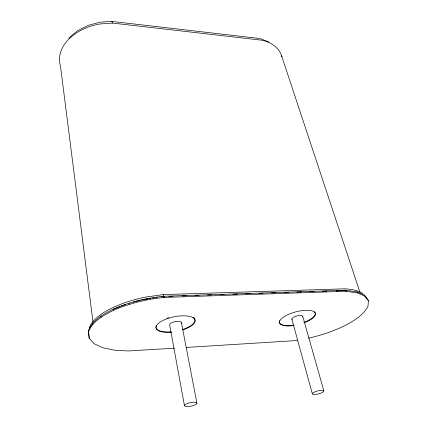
<?xml version="1.0" encoding="UTF-8"?>
<svg xmlns="http://www.w3.org/2000/svg" width="428" height="428" viewBox="0 0 428 428"><rect width="100%" height="100%" fill="white"/><g stroke="black" fill="none" stroke-linecap="round" stroke-linejoin="round"><path stroke-width="0.64" d="M368.412 300.836L364.859 296.171L357.348 292.902L346.263 291.345L337.061 291.57L336.724 290.5L345.926 290.28L357 291.853L364.517 295.138L368.069 299.814L368.412 300.836L367.946 306.485C363.238 315.318 354.272 320.401 345.861 325.168C333.979 330.962 321.439 335.349 308.502 338.131M174.303 348.183L128.261 350.981L114.431 350.184L102.779 347.739L94.123 343.721L89.195 338.302L88.425 330.625C92.63 319.689 103.694 314.189 113.436 309.027C129.427 302.125 146.462 298 163.774 296.262L345.883 290.195M89.195 338.302L88.564 331.78C92.79 320.856 103.865 315.372 113.607 310.22C129.62 303.324 146.66 299.193 163.988 297.449L337.061 291.57M68.764 38.076L77.5 30.768L88.259 25.343L100.109 22.181L111.521 21.405M297.481 340.089L292.918 340.8L186.287 347.44M362.928 293.624A58.347 20.4 -15.1 0 0 344.658 288.82L163.175 294.614L146.488 296.936A63.949 24.428 -10.7 0 0 89.308 328.388M146.82 298.921L148.109 298.739M149.399 298.557L150.688 298.38M152.619 298.107L153.909 297.925M155.846 297.658L157.135 297.476M161.65 296.845L163.582 296.577M168.916 296.401L172.917 296.267M182.253 295.951L186.25 295.818M194.922 295.529L198.918 295.395M207.585 295.106L211.587 294.972M220.254 294.678L224.256 294.544M232.923 294.255L237.588 294.1M245.592 293.833L250.257 293.678M258.924 293.383L262.926 293.25M271.593 292.961L275.595 292.827M284.262 292.538L288.927 292.383M296.93 292.115L301.596 291.955M309.599 291.687L314.264 291.532M322.268 291.265L326.933 291.11M336.269 290.794L341.458 290.671M111.687 21.4L259.94 38.52L268.95 41.992M364.517 295.138L364.859 296.171M281.56 55.71L360.002 292.485M357 291.853L357.348 292.902M345.926 290.28L346.263 291.345M302.789 316.485L323.868 390.978A5.939 1.546 -14.3 0 1 315.431 394.445A5.939 1.546 -14.3 0 1 315.024 391.791A5.939 1.546 -14.3 0 1 323.868 390.978M291.885 319.272L312.349 393.851M181.483 322.905L196.944 403.337A6.393 1.792 -11.8 0 1 187.186 406.6A6.393 1.792 -11.8 0 1 187.94 403.299A6.393 1.792 -11.8 0 1 196.944 403.337M184.431 405.514L169.632 324.734A6.035 2.263 -11.4 0 1 176.593 321.358A6.035 2.263 -11.4 0 1 181.204 323.547M163.908 296.256L164.127 297.444M163.774 296.262L163.988 297.449M146.74 298.642L146.943 299.83M129.144 303.067L129.326 304.26M113.436 309.027L113.607 310.22M100.88 315.998L101.04 317.185M92.983 322L60.46 65.971A47.701 32.956 -7.3 0 1 100.302 23.936L112.65 23.091L262.305 40.253A44.266 28.499 -17.6 0 1 281.897 56.903M92.384 323.397L92.534 324.568M88.425 330.625L88.564 331.78M111.194 21.662A12.016 1.99 89.3 0 1 112.65 23.075M366.004 297.118A58.347 20.4 -15.1 0 1 366.438 298.236M163.175 294.614A1.37 0.3 85.5 0 1 163.587 296.347M114.586 308.888A64.237 24.391 -10.7 0 1 119.899 306.646M121.135 306.17A64.237 24.391 -10.7 0 1 125.581 304.559M133.215 302.168A64.237 24.391 -10.7 0 1 135.12 301.638M136.398 301.296A64.237 24.391 -10.7 0 1 140.288 300.328M141.593 300.023A64.237 24.391 -10.7 0 1 145.515 299.177M294.127 325.446A18.532 6.479 -14.7 0 1 281.875 318.346A18.532 6.479 -14.7 0 1 311.161 310.68A18.532 6.479 -14.7 0 1 303.843 322.905M171.687 332.182A19.875 7.447 -11.4 0 1 158.734 323.135A19.875 7.447 -11.4 0 1 190.428 316.613A19.875 7.447 -11.4 0 1 182.745 329.908M292.185 319.721A5.628 1.969 -14.7 0 1 296.941 315.934A5.628 1.969 -14.7 0 1 302.692 317.036M314.446 311.766A18.527 6.484 -14.7 0 1 304.345 322.279M294.015 325.055A18.527 6.484 -14.7 0 1 279.591 320.674M193.028 317.303A19.87 7.458 -11.4 0 1 182.665 329.485M170.991 331.812A19.87 7.458 -11.4 0 1 156.429 325.275M166.941 318.309A19.87 7.458 -11.4 0 1 168.75 317.699"/></g></svg>
